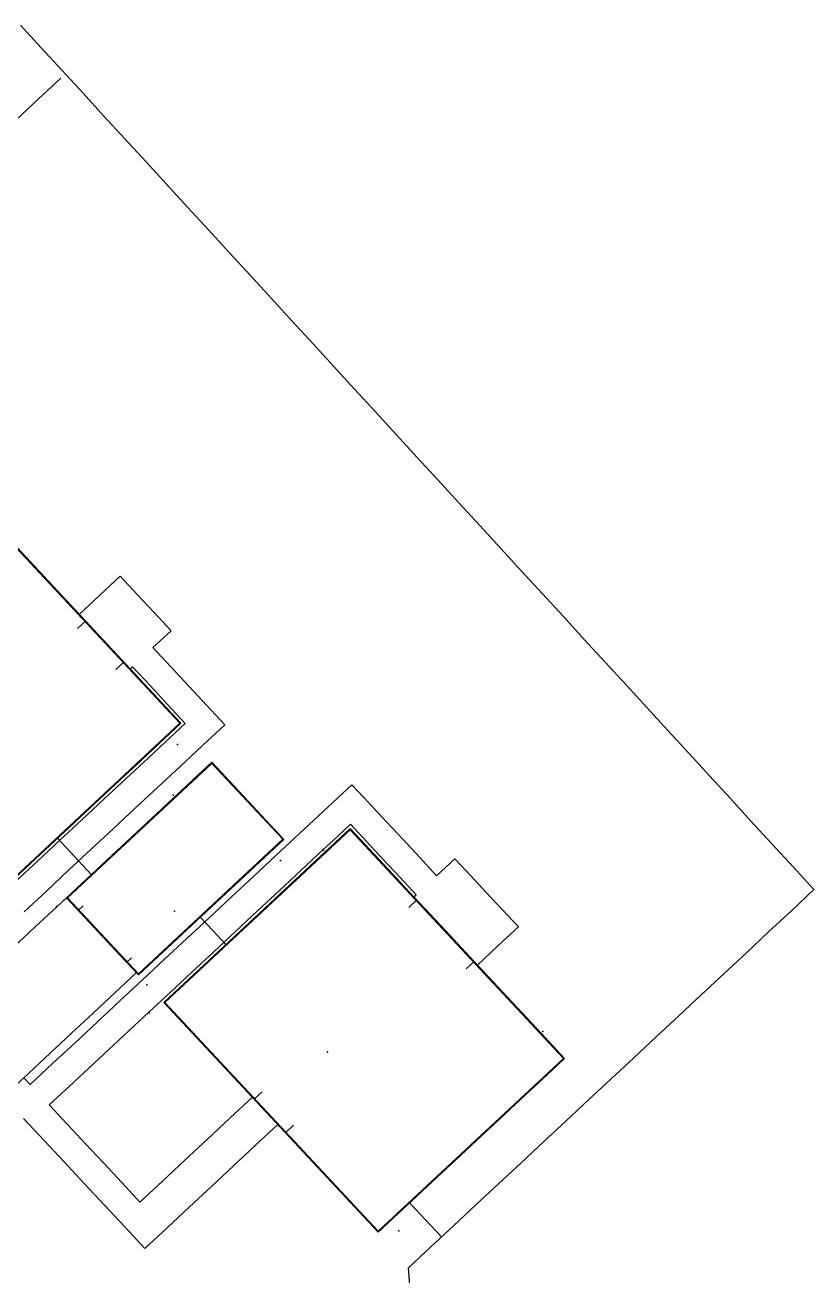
# Model space of a CAD drawing. Header units: metres. Extents: x 337936 to 338469, y 373266 to 374026.
# Drawn here: x 338130.01 to 338155.4, y 373797.01 to 373837.29 of the extents above; entities that cross this region are included whole.
import ezdxf

# ---------------------------------------------------------------- set-up
doc = ezdxf.new("R2010")
doc.units = ezdxf.units.M
for name, color, linetype in [('3D_LINES', 3, 'Continuous'), ('3D_Points', 1, 'Continuous'), ('PLOTS EXTERNAL LEVEL', 6, 'Continuous'), ('PLOTS FFL', 5, 'Continuous')]:
    doc.layers.add(name, color=color, linetype=linetype)

msp = doc.modelspace()

# ---------------------------------------------------------------- linework, layer by layer
at = {"layer": '3D_LINES'}
for points in [[(338129.859, 373837.293, 0), (338130.531, 373836.56, 0), (338131.203, 373835.828, 0), (338131.876, 373835.095, 0), (338132.548, 373834.362, 0), (338133.22, 373833.63, 0), (338133.892, 373832.897, 0), (338134.564, 373832.164, 0), (338135.237, 373831.432, 0), (338135.909, 373830.699, 0), (338136.581, 373829.966, 0), (338137.253, 373829.234, 0), (338137.926, 373828.501, 0), (338138.598, 373827.768, 0), (338139.27, 373827.036, 0), (338139.942, 373826.303, 0), (338140.614, 373825.57, 0), (338141.287, 373824.838, 0), (338141.959, 373824.105, 0), (338142.631, 373823.372, 0), (338143.303, 373822.64, 0), (338143.975, 373821.907, 0), (338144.648, 373821.174, 0), (338145.32, 373820.442, 0), (338145.992, 373819.709, 0), (338146.664, 373818.976, 0), (338147.336, 373818.244, 0), (338148.009, 373817.511, 0), (338148.681, 373816.778, 0), (338149.353, 373816.046, 0), (338150.025, 373815.313, 0), (338150.697, 373814.58, 0), (338151.37, 373813.848, 0), (338152.042, 373813.115, 0), (338152.714, 373812.382, 0), (338153.386, 373811.65, 0), (338154.058, 373810.917, 0), (338154.731, 373810.184, 0), (338155.403, 373809.452, 0)], [(338129.71, 373834.231, 33.657), (338130.434, 373834.906, 33.657), (338131.158, 373835.582, 33.657)], [(338129.974, 373810.101, 33.976), (338130.695, 373810.774, 33.976), (338131.416, 373811.447, 33.976), (338132.138, 373812.119, 33.976), (338132.859, 373812.792, 33.976), (338133.581, 373813.465, 33.976), (338134.302, 373814.138, 33.976), (338135.024, 373814.81, 33.976), (338134.402, 373815.477, 33.976), (338133.78, 373816.143, 33.976), (338133.159, 373816.81, 33.976), (338132.537, 373817.476, 33.976), (338131.916, 373818.143, 33.976), (338131.294, 373818.81, 33.976), (338130.673, 373819.476, 33.976), (338130.051, 373820.143, 33.976), (338129.43, 373820.809, 33.976)], [(338129.977, 373808.736, 33.973), (338130.694, 373809.406, 33.973), (338131.412, 373810.075, 33.973), (338132.13, 373810.745, 33.973), (338132.848, 373811.414, 33.973), (338133.566, 373812.083, 33.973), (338134.283, 373812.753, 33.973), (338135.001, 373813.422, 33.973), (338135.719, 373814.092, 33.973), (338136.437, 373814.761, 33.973), (338135.858, 373815.382, 33.973), (338135.279, 373816.002, 33.973), (338134.7, 373816.623, 33.973), (338134.122, 373817.244, 33.973), (338134.707, 373817.789, 33.973), (338134.161, 373818.375, 33.973), (338133.615, 373818.96, 33.973), (338133.07, 373819.545, 33.973), (338132.412, 373818.931, 33.973), (338131.753, 373818.317, 33.973), (338132.299, 373817.732, 33.973), (338132.845, 373817.147, 33.973), (338133.39, 373816.562, 33.973), (338133.463, 373816.63, 33.973), (338134.031, 373816.022, 33.973), (338134.598, 373815.414, 33.973), (338135.165, 373814.805, 33.973), (338134.693, 373814.365, 33.973), (338133.978, 373813.699, 33.97), (338133.263, 373813.032, 33.968), (338132.549, 373812.366, 33.965), (338131.834, 373811.699, 33.963), (338131.119, 373811.033, 33.96), (338130.405, 373810.366, 33.958), (338129.69, 373809.7, 33.955)], [(338131.955, 373818.101, 33.921), (338131.697, 373817.861, 33.92)], [(338133.189, 373816.778, 33.93), (338132.931, 373816.537, 33.93)], [(338138.338, 373811.071, 33.972), (338137.759, 373811.692, 33.972), (338137.18, 373812.312, 33.972), (338136.601, 373812.933, 33.972), (338136.022, 373813.554, 33.972), (338135.424, 373812.996, 33.972), (338134.825, 373812.437, 33.972), (338134.128, 373811.787, 33.972), (338133.431, 373811.137, 33.972), (338132.734, 373810.487, 33.972), (338132.037, 373809.837, 33.972), (338131.34, 373809.187, 33.972), (338131.919, 373808.567, 33.972), (338132.497, 373807.946, 33.971), (338133.076, 373807.325, 33.971), (338133.655, 373806.704, 33.97)], [(338129.969, 373803.397, 33.971), (338130.175, 373803.177, 33.971), (338130.897, 373803.85, 33.971), (338131.619, 373804.523, 33.971), (338132.341, 373805.196, 33.971), (338133.063, 373805.87, 33.971), (338133.785, 373806.543, 33.971), (338134.501, 373807.21, 33.971), (338135.216, 373807.878, 33.971), (338135.932, 373808.545, 33.972), (338136.648, 373809.213, 33.972), (338137.364, 373809.88, 33.972), (338138.079, 373810.548, 33.972), (338138.691, 373811.118, 33.972), (338139.303, 373811.689, 33.972), (338139.915, 373812.259, 33.972), (338140.526, 373812.829, 33.972), (338141.072, 373812.244, 33.972), (338141.619, 373811.658, 33.972), (338142.165, 373811.073, 33.972), (338142.711, 373810.487, 33.972), (338143.257, 373809.901, 33.972), (338143.842, 373810.447, 33.972), (338144.353, 373809.898, 33.972), (338144.865, 373809.35, 33.972), (338145.376, 373808.801, 33.972), (338145.888, 373808.253, 33.972), (338145.23, 373807.639, 33.972), (338144.572, 373807.025, 33.972), (338144.06, 373807.574, 33.972), (338143.549, 373808.122, 33.972), (338143.037, 373808.671, 33.972), (338142.526, 373809.219, 33.972), (338142.599, 373809.287, 33.972), (338142.069, 373809.855, 33.972), (338141.54, 373810.422, 33.972), (338141.011, 373810.99, 33.972), (338140.482, 373811.557, 33.972), (338140.041, 373811.146, 33.972), (338139.599, 373810.734, 33.972), (338138.898, 373810.08, 33.972), (338138.196, 373809.426, 33.973), (338137.495, 373808.772, 33.973), (338136.794, 373808.118, 33.973), (338136.092, 373807.464, 33.973), (338135.391, 373806.81, 33.973), (338134.689, 373806.156, 33.973), (338133.988, 373805.502, 33.973), (338133.348, 373804.905, 33.973), (338132.708, 373804.309, 33.973), (338132.069, 373803.712, 33.973), (338131.429, 373803.115, 33.973), (338130.789, 373802.519, 33.973), (338131.372, 373801.893, 33.973), (338131.955, 373801.268, 33.973), (338132.539, 373800.642, 33.973), (338133.122, 373800.017, 33.973), (338133.705, 373799.391, 33.973), (338134.429, 373800.066, 33.973), (338135.154, 373800.742, 33.973), (338135.878, 373801.417, 33.973), (338136.602, 373802.092, 33.973), (338137.326, 373802.768, 33.973), (338137.735, 373802.329, 33.973), (338138.145, 373801.89, 33.973), (338137.431, 373801.225, 33.973), (338136.718, 373800.56, 33.973), (338136.005, 373799.895, 33.973), (338135.292, 373799.23, 33.973), (338134.579, 373798.565, 33.973), (338133.865, 373797.9, 33.973), (338133.215, 373798.597, 33.973), (338132.564, 373799.295, 33.973), (338131.914, 373799.993, 33.973), (338131.263, 373800.69, 33.973), (338130.612, 373801.388, 33.973), (338129.962, 373802.086, 33.973)], [(338134.478, 373805.822, 33.681), (338135.105, 373805.15, 33.681), (338135.732, 373804.477, 33.681), (338136.359, 373803.804, 33.681), (338136.987, 373803.132, 33.681), (338137.614, 373802.459, 33.681), (338138.241, 373801.787, 33.681), (338138.868, 373801.114, 33.681), (338139.495, 373800.442, 33.681), (338140.122, 373799.769, 33.681), (338140.749, 373799.097, 33.681), (338141.376, 373798.424, 33.681), (338141.753, 373798.776, 33.681), (338142.456, 373799.431, 33.68), (338143.159, 373800.086, 33.678), (338143.861, 373800.742, 33.676), (338144.564, 373801.397, 33.675), (338145.267, 373802.052, 33.673), (338145.97, 373802.708, 33.671), (338146.673, 373803.363, 33.67), (338147.375, 373804.018, 33.668), (338146.998, 373804.423, 33.667), (338146.62, 373804.828, 33.666), (338146.006, 373805.487, 33.666), (338145.392, 373806.146, 33.666), (338144.777, 373806.804, 33.666), (338144.163, 373807.463, 33.666), (338143.549, 373808.122, 33.666), (338142.934, 373808.781, 33.666), (338142.32, 373809.44, 33.666), (338141.706, 373810.098, 33.666), (338141.091, 373810.757, 33.666), (338140.477, 373811.416, 33.666)], [(338132.142, 373809.935, 33.975), (338131.596, 373810.521, 33.992), (338131.051, 373811.106, 34.009)], [(338142.421, 373796.305, 33.764), (338142.346, 373797.276, 33.728), (338143.071, 373797.952, 33.739), (338143.796, 373798.629, 33.75), (338144.522, 373799.305, 33.738), (338145.247, 373799.982, 33.719), (338145.973, 373800.658, 33.699), (338146.698, 373801.334, 33.68), (338147.423, 373802.011, 33.676), (338148.149, 373802.687, 33.676), (338148.874, 373803.364, 33.686), (338149.6, 373804.04, 33.697), (338150.325, 373804.717, 33.697), (338151.05, 373805.393, 33.697), (338151.776, 373806.07, 33.697), (338152.501, 373806.746, 33.697), (338153.227, 373807.422, 33.697), (338153.952, 373808.099, 33.697), (338154.677, 373808.775, 33.697), (338155.403, 373809.452, 33.697)], [(338119.723, 373798.355, 33.971), (338120.43, 373799.014, 33.971), (338121.137, 373799.673, 33.971), (338121.843, 373800.332, 33.971), (338122.55, 373800.991, 33.971), (338123.257, 373801.65, 33.971), (338123.963, 373802.309, 33.971), (338124.67, 373802.968, 33.971), (338125.377, 373803.627, 33.971), (338126.084, 373804.286, 33.971), (338126.79, 373804.945, 33.971), (338127.497, 373805.604, 33.971), (338128.204, 373806.263, 33.971), (338128.911, 373806.922, 33.971), (338129.617, 373807.581, 33.971), (338130.324, 373808.24, 33.971), (338131.031, 373808.899, 33.971), (338131.34, 373809.187, 33.972)], [(338142.618, 373809.12, 33.76), (338142.361, 373808.879, 33.816)], [(338131.874, 373808.93, 33.975), (338131.717, 373808.783, 33.975)], [(338136.472, 373807.681, 34.016), (338136.06, 373808.122, 34.002), (338135.649, 373808.563, 33.988)], [(338133.436, 373807.255, 33.975), (338133.278, 373807.108, 33.975)], [(338144.467, 373807.138, 33.726), (338144.209, 373806.897, 33.78)], [(338120.395, 373794.469, 34.053), (338121.09, 373795.117, 34.056), (338121.784, 373795.764, 34.052), (338122.479, 373796.412, 34.049), (338123.173, 373797.06, 34.049), (338123.868, 373797.707, 34.049), (338124.562, 373798.355, 34.05), (338125.257, 373799.002, 34.043), (338125.951, 373799.65, 34.035), (338126.645, 373800.298, 34.028), (338127.34, 373800.945, 34.02), (338128.034, 373801.593, 34.013), (338128.729, 373802.241, 34.006), (338129.423, 373802.888, 34.002), (338130.118, 373803.536, 33.997), (338130.812, 373804.183, 33.992), (338131.507, 373804.831, 33.986), (338132.201, 373805.479, 33.981), (338132.896, 373806.126, 33.976), (338133.59, 373806.774, 33.975)], [(338137.645, 373802.943, 33.901), (338137.387, 373802.703, 33.865)], [(338138.649, 373801.866, 33.844), (338138.391, 373801.626, 33.811)], [(338142.387, 373799.367, 33.696), (338142.899, 373798.818, 33.703), (338143.411, 373798.269, 33.744)]]:
    msp.add_polyline3d(points, dxfattribs=at)
at = {"layer": '3D_Points'}
for p in [(338134.913, 373814.129, 33.975), (338134.772, 373812.494, 33.975), (338139.615, 373810.718, 33.975), (338138.227, 373810.39, 33.975), (338131.02, 373808.91, 33.975), (338134.823, 373808.756, 33.975), (338133.932, 373806.385, 33.975), (338134.004, 373805.485, 33.975), (338146.677, 373804.881, 33.675), (338139.742, 373804.227, 34.125), (338142.041, 373798.466, 33.675)]:
    msp.add_point(p, dxfattribs=at)
at = {"layer": 'PLOTS EXTERNAL LEVEL'}
for points in [[(338122.937, 373814.754, 34.125), (338128.531, 373808.755, 34.125), (338135.024, 373814.81, 34.125), (338129.43, 373820.809, 34.125), (338122.937, 373814.754, 34.125)], [(338138.338, 373811.071, 33.975), (338136.022, 373813.554, 33.975), (338131.34, 373809.187, 33.975), (338133.655, 373806.704, 33.975), (338138.338, 373811.071, 33.975)], [(338134.478, 373805.822, 34.125), (338141.376, 373798.424, 34.125), (338147.375, 373804.018, 34.125), (338140.477, 373811.416, 34.125), (338134.478, 373805.822, 34.125)]]:
    msp.add_polyline3d(points, dxfattribs=at)
at = {"layer": 'PLOTS FFL'}
for points in [[(338122.972, 373814.753, 34.125), (338129.428, 373820.774, 34.125), (338134.988, 373814.812, 34.125), (338128.532, 373808.791, 34.125), (338122.972, 373814.753, 34.125)], [(338138.302, 373811.072, 33.975), (338133.656, 373806.74, 33.975), (338131.375, 373809.186, 33.975), (338136.021, 373813.519, 33.975), (338138.302, 373811.072, 33.975)], [(338134.513, 373805.821, 34.125), (338140.476, 373811.381, 34.125), (338147.34, 373804.02, 34.125), (338141.378, 373798.46, 34.125), (338134.513, 373805.821, 34.125)]]:
    msp.add_polyline3d(points, dxfattribs=at)

doc.saveas('drawing.dxf')
